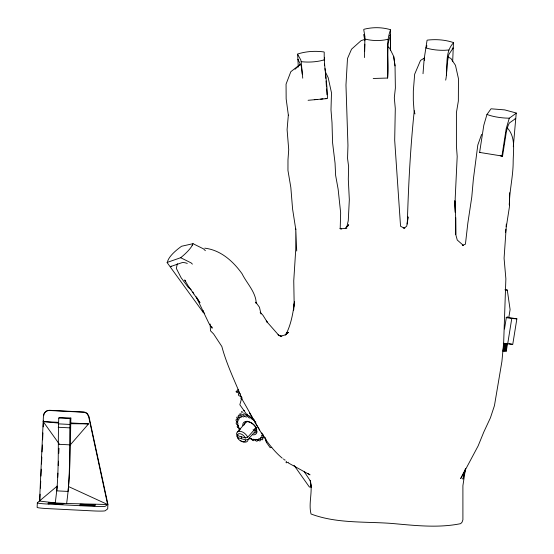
<?xml version="1.0" encoding="UTF-8"?>
<svg xmlns="http://www.w3.org/2000/svg" width="554" height="554" viewBox="0 0 554 554"><rect width="100%" height="100%" fill="white"/><g stroke="black" fill="none" stroke-linecap="round" stroke-linejoin="round"><path stroke-width="0.83" d="M63.904 503.357L62.9 504.126L47.928 503.371L48.932 502.603L66.625 503.496C70.552 475.2 70.206 446.538 70.864 418.041L59.52 417.467L58.779 418.035C57.803 442.279 59.063 466.6 56.73 490.858L68.066 491.433C70.4 467.174 69.146 442.854 70.123 418.609L70.864 418.041M296.722 251.024L295.767 228.767L295.746 249.48L293.752 280.774L294.153 303.287L293.398 310.198L294.458 302.013M364.477 57.568L364.947 36.751L363.743 29.715A1.143 0.54 -0.2 0 1 364.331 29.189C372.697 27.111 381.63 27.174 389.926 29.528A1.143 0.54 -0.2 0 1 390.431 30.075C384.815 45.331 389.351 62.228 387.62 78.045L373.216 78.481M509.348 203.297L509.334 204.952C509.451 190.901 512.949 177.197 513.156 163.139C513.073 151.36 516.238 137.447 507.291 127.932M509.403 195.853L509.424 193.374M311.133 487.285L310.233 480.401C313.038 491.446 308.253 503.198 311.036 513.994C336.555 523.62 364.671 521.432 391.456 523.419C414.378 525.421 437.965 528.301 460.693 523.648L462.078 522.145L462.909 519.797L462.902 485.664L465.505 468.58L462.922 479.127L465.706 468.802L460.699 478.58L478.15 445.88L483.808 432.023L490.422 417.82L494.445 405.646L501.917 361.423L503.662 342.725L505.871 278.8L504.078 258.247L506.19 227.694L509.472 206.531L509.472 192.75M452.666 61.681L453.456 42.748M66.625 503.496L107.628 504.514L88.682 416.712L87.324 414.094A5.699 5.665 52.5 0 0 83.391 412.224L49.361 410.5A5.699 5.665 52.5 0 0 43.434 415.895L39.563 501.065L55.282 502.921L57.304 486.031L37.34 502.776L37.132 507.319A11.392 0.755 2.6 0 0 47.547 508.6L92.927 510.899A11.392 0.755 2.6 0 0 105.198 510.76L107.698 508.842L107.905 504.299L88.959 416.497L87.608 413.88A5.699 5.665 52.5 0 0 83.668 412.01L49.638 410.292A5.699 5.665 52.5 0 0 43.711 415.68M39.874 500.22L40.144 494.182M40.421 488.143L40.733 481.239M40.968 476.066L41.28 469.162M41.515 463.989L41.834 457.085M42.062 451.912L42.381 445.007M42.616 439.834L42.928 432.93M43.198 426.892L43.475 420.853M48.863 504.112L48.932 502.603M57.692 477.451L57.886 473.158M58.239 465.436L58.433 461.15M58.786 453.428L59.022 448.276M80.621 505.726L80.69 504.209L95.662 504.971L94.665 505.74L79.693 504.978L80.69 504.209M324.291 60.628L324.471 57.325M423.014 73.717L424.129 59.216L427.037 40.442A1.143 0.429 2.4 0 1 427.743 40.068C436.213 39.168 444.931 39.756 453.047 42.436A1.143 0.429 2.4 0 1 453.414 42.914C444.031 52.727 448.297 68.038 445.686 80.136M446.372 75.427L447.23 64.596A12.742 1.586 -84.6 0 1 448.941 54.306L453.2 47.976L452.653 48.212A1.143 0.429 2.4 0 1 452.223 48.246M288.343 115.1L287.09 129.594L288.717 149.594L287.983 159.815L287.955 170.452L290.836 187.501L292.581 208.976L295.794 229.585M505.56 232.687L505.871 229.252M506.1 226.676L506.335 224.1M513.295 146.713L516.245 113.002L504.68 109.886L491.052 108.799L486.959 114.47L483.829 125.169L479.612 152.419L502.547 156.117L506.259 132.413A12.742 2.992 -80.5 0 1 509.465 122.919L515.753 118.473L515.123 118.598M414.254 110.772C410.313 148.424 408.416 186.137 407.294 224.01L407.46 222.452M426.67 47.125L426.822 45.504M407.626 220.894L408.035 217.009M408.007 217.05L406.747 226.094L404.275 228.172L400.549 226.261L394.69 140.266L395.293 108.556L394.31 97.843L395.376 87.968L395.03 65.898L393.693 56.39L389.642 48.191L387.641 46.571M294.444 302.006C293.059 313.308 290.988 324.921 285.629 335.059M387.62 78.045L387.862 54.036A12.742 0.395 -89.2 0 1 388.16 43.094L390.445 34.909L390.487 50.435M501.931 156.145L506.148 128.895L509.285 118.203L516.314 113.141M504.493 329L506.384 317.269L508.828 317.421L510.096 309.568L507.291 290.074L505.109 289.707M504.161 343.376L502.894 351.25L503.427 351.284L504.694 343.411M505.567 343.466L504.299 351.34L504.839 351.368L506.107 343.501L503.288 343.328L512.755 344.366L516.868 318.841L507.166 317.22M506.979 343.549L505.712 351.423L506.245 351.458L507.512 343.584M507.658 344.055L511.764 318.529L516.868 318.841M177.335 263.683L176.331 268.413L181.096 277.741L188.215 287.318L191.123 289.742M346.776 227.299L348.265 220.644L349.325 199.682L348.307 179.254L348.632 166.678L347.552 158.402L347.954 145.432L345.966 85.046L347.49 58.53L351.534 49.195L361.07 40.671L365.065 39.299M241.918 397.308L239.84 404.732L246.814 414.6L253.871 419.856M481.613 134.373L477.818 144.975L473.358 179.274L471.779 197.058L467.825 223.227L465.429 244.196L462.535 245.311L463.449 245.484L457.258 240.027L455.776 234.577L455.693 217.75L454.723 200.742L455.305 212.542L455.201 198.318L457.195 156.47L456.406 145.702L456.406 112.746L458.345 101.05L458.456 78.661L455.471 65.296L450.852 58.412L447.722 56.93M205.375 250.706L203.547 248.891L193.034 243.684L192.12 245.616M243.511 410.756L244.598 410.472M285.629 334.914L287.221 332.303L286.425 333.847L288.627 332.289L284.451 335.191L280.269 336.063M347.87 226.074L348.722 224.709L345.274 228.241M295.047 69.25L300.413 64.222L290.829 71.695L286.058 84.146L286.155 98.882L288.392 115.412M70.552 444.585L88.55 423.872L70.573 422.958M241.703 399.386A1.253 0.748 41.4 0 1 240.914 397.973C242.077 397.301 240.519 395.798 239.522 395.999A1.253 0.748 41.4 0 1 238.407 394.42C239.57 393.742 238.005 392.246 237.015 392.447A1.253 0.748 41.4 0 1 236.122 391.74L238.199 389.386M237.548 431.885L247.07 421.088M238.642 438.803A6.835 4.072 41.4 0 1 237.098 436.476L238.095 434.904M247.659 437.314L247.548 436.995A6.835 4.072 41.4 0 0 241.267 431.538A6.835 4.072 41.4 0 0 236.551 433.782L237.084 435.548L245.339 437.958L247.659 437.314L256.488 427.3M236.994 436.157L237.5 437.57A5.125 3.054 41.4 0 0 242.209 441.663A5.125 3.054 41.4 0 0 245.747 439.98L248.081 439.391L256.363 430.001M193.034 243.684L181.567 246.253C176.29 250.02 168.326 256.647 167.377 262.347L180.659 257.714L181.719 256.862A24.307 6.89 -35.9 0 0 192.127 245.609M107.905 504.299L105.398 506.218A11.392 0.755 2.6 0 1 93.127 506.356L47.755 504.057A11.392 0.755 2.6 0 1 37.34 502.776M424.648 57.879L420.514 60.421L414.662 74.201L413.332 90.911L413.319 100.586L414.004 110.17L414.967 113.937M171.172 266.19L170.459 266.599L182.28 262.561A12.742 7.583 41.4 0 1 187.266 263.427M203.463 310.732L202.75 311.14L202.868 311.75L204.703 313.467M254.244 419.877L252.368 419.586L250.914 417.799L249.265 418L247.506 416.428L246.205 417.107L244.259 415.86L244.231 416.463L243.4 416.968L241.406 416.123L241.032 417.584L239.12 417.21L239.273 418.928L237.576 419.039L238.234 420.901L236.87 421.497L237.991 423.367L237.638 424.274L237.05 424.399L238.566 426.158L238.102 427.563L240.166 429.682M324.339 59.832L320.801 60.76A24.307 9.356 -2.8 0 1 302.449 61.792L301.182 61.639L300.746 59.86L297.664 54.347A1.143 0.436 -2.8 0 1 298.1 53.87C306.307 51.349 315.074 50.788 323.571 51.889A1.143 0.436 -2.8 0 1 324.222 52.277C323.868 67.671 327.476 83.079 327.421 98.57L308.086 100.295M236.122 391.74L238.248 391.186L240.235 393.998M247.299 414.136L247.036 415.431A1.253 0.748 41.4 0 1 245.851 415.223C245.547 413.609 242.673 412.813 243.885 415.119A1.253 0.748 41.4 0 1 242.839 415.216C242.105 413.429 239.425 413.637 241.177 415.652A1.253 0.748 41.4 0 1 240.346 416.054C239.079 414.163 237.084 415.465 239.113 416.996A1.253 0.748 41.4 0 1 238.545 417.661C236.724 415.867 235.796 418.083 237.818 419.046A1.253 0.748 41.4 0 1 237.562 419.946C235.305 418.499 235.547 421.213 237.389 421.67M271.834 447.286L270.186 447.715L266.426 442.383L265.359 438.269M288.426 462.265L286.3 462.819A1.253 0.748 41.4 0 1 286.072 461.946L286.494 461.247M311.05 486.654L309.416 487.077L294.042 465.298M388.063 39.265L384.289 40.006A24.307 11.461 -0.2 0 1 365.986 39.279L364.795 38.953M448.788 49.992L444.869 50.269A24.307 9.231 2.4 0 1 426.892 48.198L425.791 47.838M346.825 228.421L340.198 228.774L340.655 212.847L338.134 189.212L335.634 175.424L335.052 163.098L332.566 142.627L332.012 122.711L330.987 109.796L331.493 92.85L328.155 77.595L325.44 72.027M479.612 152.419L480.228 152.392M249.272 438.159L251.156 438.643L252.285 439.876L253.58 439.197L255.526 440.444L255.553 439.841L256.391 439.336L258.386 440.181L258.753 438.72L260.664 439.093L260.512 437.376L262.215 437.265L261.55 435.402L262.921 434.807L261.793 432.937M70.607 423.72L88.55 423.872M403.257 228.04L404.842 228.061M509.285 118.203L505.269 118.05A24.272 7.257 5.1 0 1 490.068 115.516L486.959 114.47M58.779 418.035L70.123 418.609M59.216 443.989L43.177 421.573L58.585 422.349M58.336 423.858L69.679 424.433M58.184 427.266L69.527 427.84M249.882 439.37L250.567 438.373A1.253 0.748 41.4 0 1 251.814 438.872C251.807 440.333 254.424 441.815 253.961 439.502A1.253 0.748 41.4 0 1 254.487 439.419M58.842 444.294L70.185 444.869M505.116 289.943L507.291 290.074M43.177 421.573L58.419 423.062M506.107 317.587L511.764 318.529M509.112 343.757L512.028 344.242M280.22 336.368L281.792 336.631L278.011 334.803M285.185 460.069L284.68 459.972A1.253 0.748 41.4 0 1 283.613 458.954M507.18 317.089L508.828 317.421M204.71 248.157C220.672 250.027 233.068 261.176 242.063 273.759C246.842 283.454 255.976 292.249 256.232 303.398L255.56 302.186M254.39 428.893L256.703 429.572L256.62 429.17A8.428 5.021 41.4 0 0 248.587 421.746A8.428 5.021 41.4 0 0 242.756 425.119L242.839 425.52M253.102 429.662L257.035 431.185A8.428 5.021 41.4 0 1 252.804 434.862M237.5 437.57L245.747 439.98M339.948 228.477L341.389 229.086M68.648 486.606L107.628 504.514M281.792 336.631L278.607 335.101L266.259 321.064L267.54 322.58L263.005 315.33L260.151 312.234M298.426 59.645L297.913 59.396L301.203 65.919A12.742 0.873 85.5 0 1 302.249 74.215M180.659 257.714L191.172 262.921L192.39 264.133M240.242 413.526L239.543 414.323M288.447 463.012L310.005 474.854L307.851 473.435M255.906 422.19L254.785 421.213M282.242 458.179C264.327 443.048 254.473 420.167 242.659 400.341C235.582 382.579 226.724 364.961 221.863 346.527L213.629 334L210.492 330.793L210.111 324.021M242.971 412.398L241.717 411.504L241.246 412.335M261.059 439.1C262.277 440.956 263.697 439.038 261.89 437.937A1.253 0.748 41.4 0 1 262.451 437.265C264.272 439.066 265.207 436.85 263.178 435.887A1.253 0.748 41.4 0 1 263.441 434.987M364.179 34.909L363.763 34.549L364.83 40.795M185.701 281.21L184.676 279.957L188.104 285.774L199.98 302.768L196.628 297.366M255.9 302.366L259.466 307.248L260.976 313.91M166.955 262.374L203.242 312.442M239.681 430.887L238.954 429.717L239.861 429.073A1.253 0.748 41.4 0 0 239.183 427.903C237.749 428.117 235.914 425.756 238.241 425.846A1.253 0.748 41.4 0 0 237.853 424.689C236.239 424.62 235.007 421.892 237.458 422.737A1.253 0.748 41.4 0 0 237.555 421.982M248.933 415.68L249.182 416.054A1.253 0.748 41.4 0 0 250.145 416.566M304.201 471.627L310.254 480.81L311.113 487.021M249.577 413.014L259.625 429.98M196.151 296.743L208.941 323.391L212.196 328.183L211.746 326.673M192.875 291.993L193.762 293.904M256.703 429.572L256.073 427.743A7.292 4.342 41.4 0 0 249.369 421.926A7.292 4.342 41.4 0 0 244.342 424.316L244.376 424.863M265.408 437.584L266.426 442.383M241.212 436.753L241.62 438.775M395.03 65.898L393.693 56.39M301.182 61.639L302.747 78.197M325.863 78.405L325.579 74.471A12.742 0.873 85.5 0 0 325.468 73.093M326.043 80.988L326.451 87.026M326.569 88.751L326.985 94.789M256.62 430.07L256.654 430.61A7.292 4.342 41.4 0 1 254.515 433.152M248.081 439.391L248.095 439.682A6.835 4.072 41.4 0 1 241.876 441.323M297.643 54.174L298.281 67.055M455.693 217.75L455.776 234.577M390.425 29.868L390.487 50.303M424.447 60.386A12.742 1.586 -84.6 0 1 424.62 59.049M293.655 309.866A5.125 0.353 85.5 0 1 293.932 308.966M326.548 98.349A22.783 3.047 -3.9 0 1 325.156 98.557M322.968 98.847A22.783 3.047 -3.9 0 1 320.676 99.111M317.511 99.422A22.783 3.047 -3.9 0 1 314.27 99.672M324.367 64.112A12.742 0.873 85.5 0 1 324.575 65.344M325.004 68.544A12.742 0.873 85.5 0 1 325.212 70.413M364.615 51.64A12.742 0.395 -89.2 0 1 364.823 44.175M389.974 35.255A1.143 0.54 -0.2 0 1 389.573 35.338M502.547 156.117A22.783 1.122 8.8 0 1 500.2 155.785M254.819 439.523A1.253 0.748 41.4 0 1 255.145 439.71C255.456 441.316 258.323 442.12 257.111 439.807A1.253 0.748 41.4 0 1 258.164 439.71C258.898 441.496 261.578 441.296 259.819 439.274A1.253 0.748 41.4 0 1 260.65 438.879M237.084 435.548A5.125 3.054 41.4 0 1 240.623 433.865A5.125 3.054 41.4 0 1 245.339 437.958M241.371 441.046A6.835 4.072 41.4 0 1 240.394 440.402"/></g></svg>
